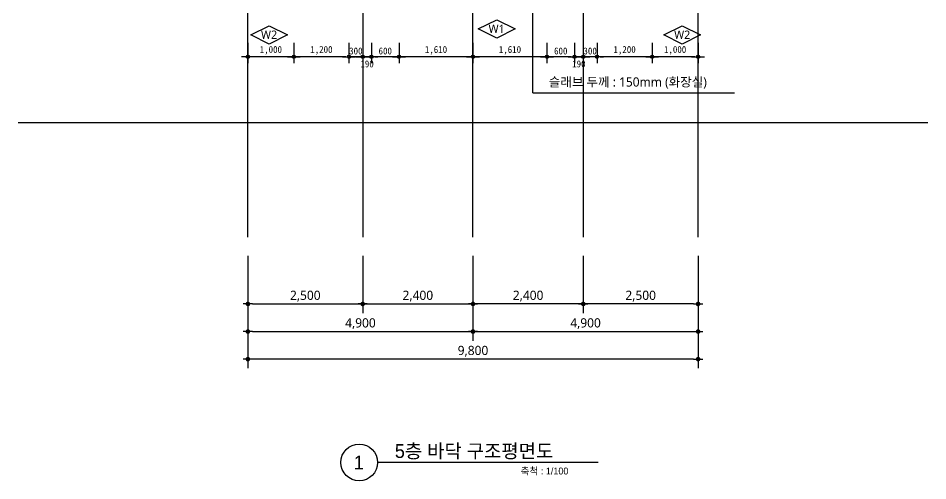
# Model space of a CAD drawing. Extents: x 4530 to 250084, y -28397 to -2308.
# Drawn here: x 176930 to 196730, y -27793 to -17730 of the extents above; entities that cross this region are included whole.
import ezdxf
from ezdxf.enums import TextEntityAlignment as Align

# ---------------------------------------------------------------- set-up
doc = ezdxf.new("R2010")
doc.units = 0
doc.header["$LTSCALE"] = 100
doc.header["$MEASUREMENT"] = 0
doc.header["$PDMODE"] = 34
doc.header["$PDSIZE"] = 3
doc.layers.get('0').update_dxf_attribs({"linetype": 'CONTINUOUS'})
doc.layers.get('Defpoints').update_dxf_attribs({"color": 171, "linetype": 'CONTINUOUS'})
for name, color, linetype in [('ASYM', 4, 'CONTINUOUS'), ('cen', 1, 'CONTINUOUS'), ('DIM', 1, 'CONTINUOUS'), ('S_SYM', 6, 'CONTINUOUS'), ('S_SYM(W)', 5, 'CONTINUOUS'), ('S_TXT(W)', 2, 'CONTINUOUS'), ('SDIM', 1, 'CONTINUOUS'), ('TEXT-02', 3, 'CONTINUOUS'), ('TITLE', 3, 'CONTINUOUS')]:
    doc.layers.add(name, color=color, linetype=linetype)
doc.styles.add('EUN-STYLE1', font='malgun.ttf')
doc.styles.add('HY울릉도M', font='')
doc.styles.get("Standard").update_dxf_attribs({"font": 'malgun.ttf'})
doc.styles.add('WL', font='')
doc.styles.add('돋움', font='')
doc.styles.get('HY울릉도M').set_extended_font_data('HY울릉도M')
doc.styles.get('WL').set_extended_font_data('Dotum')
doc.styles.get('돋움').set_extended_font_data('DotumChe')
doc.dimstyles.new('YenaA1-100', dxfattribs={"dimscale": 100, "dimtxt": 2, "dimasz": 1, "dimexe": 2, "dimexo": 3, "dimgap": 0.5, "dimtad": 1, "dimdec": 0, "dimzin": 9, "dimlunit": 6, "dimtxsty": 'STANDARD', "dimblk": 'dots', "dimcen": 0, "dimclrt": 3, "dimadec": 0, "dimazin": 0, "dimtm": 1e-09, "dimtfac": 1, "dimtdec": 0, "dimtix": 1, "dimtmove": 2, "dimatfit": 3, "dimldrblk": 'dots', "dimfxl": 1, "dimtolj": 1, "dimtzin": 0, "dimarcsym": 0})
doc.dimstyles.new('YenaA3-100-S', dxfattribs={"dimscale": 200, "dimtxt": 3, "dimasz": 0.75, "dimexe": 1.4, "dimexo": 3, "dimgap": 0.5, "dimtad": 1, "dimdec": 0, "dimdsep": 46, "dimlunit": 6, "dimtxsty": 'WL', "dimblk1": 'DIMDOT', "dimblk2": 'DIMDOT', "dimsah": 1, "dimcen": 2.5, "dimdle": 2, "dimclrd": 256, "dimclre": 256, "dimclrt": 4, "dimadec": 0, "dimazin": 0, "dimtfac": 8, "dimtdec": 0, "dimtix": 1, "dimtmove": 2, "dimatfit": 3, "dimldrblk": 'DIMDOT', "dimfxl": 1, "dimtolj": 1, "dimtzin": 0, "dimarcsym": 0})

# ---------------------------------------------------------------- blocks, each defined once
blk = doc.blocks.new('SYM(W)')
at = {"layer": 'S_SYM', "color": 5, "elevation": 0}
blk.add_lwpolyline([(160, 0), (0, -320), (-160, 0), (0, 320)], close=True, dxfattribs=at)
blk = doc.blocks.new('dots')
blk.add_line((-1, 0), (1, 0))
at = {"const_width": 0.5}
blk.add_lwpolyline([(-0.25, 0, 1), (0.25, 0, 1)], format="xyb", close=True, dxfattribs=at)
blk = doc.blocks.new('*D197')
at = {"layer": 'Defpoints', "color": 0, "transparency": 16777216}
for p in [(181930, -22596), (191730, -22596), (181930, -25146)]:
    blk.add_point(p, dxfattribs=at)
at = {"layer": 'DIM', "color": 0, "lineweight": -2, "transparency": 16777216}
for p, q in [((181930, -22896), (181930, -25346)), ((191730, -22896), (191730, -25346)), ((191630, -25146), (182030, -25146))]:
    blk.add_line(p, q, dxfattribs=at)
at = {"layer": 'DIM', "color": 0, "lineweight": -2, "transparency": 16777216, "xscale": 100, "yscale": 100, "zscale": 100, "rotation": 180}
blk.add_blockref('dots', (181930, -25146), dxfattribs=at)
at = {"layer": 'DIM', "color": 0, "lineweight": -2, "transparency": 16777216, "xscale": 100, "yscale": 100, "zscale": 100}
blk.add_blockref('dots', (191730, -25146), dxfattribs=at)
at = {"layer": 'DIM', "color": 3, "transparency": 16777216, "insert": (186830, -24975), "char_height": 200, "attachment_point": 5}
blk.add_mtext('\\A1;9,800', dxfattribs=at)
blk = doc.blocks.new('*D198')
at = {"layer": 'Defpoints', "color": 0, "transparency": 16777216}
for p in [(181930, -22596), (186830, -22596), (186830, -24546)]:
    blk.add_point(p, dxfattribs=at)
at = {"layer": 'DIM', "color": 0, "lineweight": -2, "transparency": 16777216}
for p, q in [((181930, -22896), (181930, -24746)), ((186830, -22896), (186830, -24746)), ((182030, -24546), (186730, -24546))]:
    blk.add_line(p, q, dxfattribs=at)
at = {"layer": 'DIM', "color": 0, "lineweight": -2, "transparency": 16777216, "xscale": 100, "yscale": 100, "zscale": 100, "rotation": 180}
blk.add_blockref('dots', (181930, -24546), dxfattribs=at)
at = {"layer": 'DIM', "color": 0, "lineweight": -2, "transparency": 16777216, "xscale": 100, "yscale": 100, "zscale": 100}
blk.add_blockref('dots', (186830, -24546), dxfattribs=at)
at = {"layer": 'DIM', "color": 3, "transparency": 16777216, "insert": (184380, -24375), "char_height": 200, "attachment_point": 5}
blk.add_mtext('\\A1;4,900', dxfattribs=at)
blk = doc.blocks.new('*D199')
at = {"layer": 'Defpoints', "color": 0, "transparency": 16777216}
for p in [(186830, -22596), (191730, -22596), (191730, -24546)]:
    blk.add_point(p, dxfattribs=at)
at = {"layer": 'DIM', "color": 0, "lineweight": -2, "transparency": 16777216}
for p, q in [((186830, -22896), (186830, -24746)), ((191730, -22896), (191730, -24746)), ((186930, -24546), (191630, -24546))]:
    blk.add_line(p, q, dxfattribs=at)
at = {"layer": 'DIM', "color": 0, "lineweight": -2, "transparency": 16777216, "xscale": 100, "yscale": 100, "zscale": 100, "rotation": 180}
blk.add_blockref('dots', (186830, -24546), dxfattribs=at)
at = {"layer": 'DIM', "color": 0, "lineweight": -2, "transparency": 16777216, "xscale": 100, "yscale": 100, "zscale": 100}
blk.add_blockref('dots', (191730, -24546), dxfattribs=at)
at = {"layer": 'DIM', "color": 3, "transparency": 16777216, "insert": (189280, -24375), "char_height": 200, "attachment_point": 5}
blk.add_mtext('\\A1;4,900', dxfattribs=at)
blk = doc.blocks.new('*D88')
at = {"layer": 'Defpoints', "color": 0, "transparency": 16777216}
for p in [(181930, -22596), (184430, -22596), (184430, -23946)]:
    blk.add_point(p, dxfattribs=at)
at = {"layer": 'DIM', "color": 0, "lineweight": -2, "transparency": 16777216}
for p, q in [((181930, -22896), (181930, -24146)), ((184430, -22896), (184430, -24146)), ((182030, -23946), (184330, -23946))]:
    blk.add_line(p, q, dxfattribs=at)
at = {"layer": 'DIM', "color": 0, "lineweight": -2, "transparency": 16777216, "xscale": 100, "yscale": 100, "zscale": 100, "rotation": 180}
blk.add_blockref('dots', (181930, -23946), dxfattribs=at)
at = {"layer": 'DIM', "color": 0, "lineweight": -2, "transparency": 16777216, "xscale": 100, "yscale": 100, "zscale": 100}
blk.add_blockref('dots', (184430, -23946), dxfattribs=at)
at = {"layer": 'DIM', "color": 3, "transparency": 16777216, "insert": (183180, -23775), "char_height": 200, "attachment_point": 5}
blk.add_mtext('\\A1;2,500', dxfattribs=at)
blk = doc.blocks.new('*D89')
at = {"layer": 'Defpoints', "color": 0, "transparency": 16777216}
for p in [(184430, -22596), (186830, -22596), (186830, -23946)]:
    blk.add_point(p, dxfattribs=at)
at = {"layer": 'DIM', "color": 0, "lineweight": -2, "transparency": 16777216}
for p, q in [((184430, -22896), (184430, -24146)), ((186830, -22896), (186830, -24146)), ((184530, -23946), (186730, -23946))]:
    blk.add_line(p, q, dxfattribs=at)
at = {"layer": 'DIM', "color": 0, "lineweight": -2, "transparency": 16777216, "xscale": 100, "yscale": 100, "zscale": 100, "rotation": 180}
blk.add_blockref('dots', (184430, -23946), dxfattribs=at)
at = {"layer": 'DIM', "color": 0, "lineweight": -2, "transparency": 16777216, "xscale": 100, "yscale": 100, "zscale": 100}
blk.add_blockref('dots', (186830, -23946), dxfattribs=at)
at = {"layer": 'DIM', "color": 3, "transparency": 16777216, "insert": (185630, -23775), "char_height": 200, "attachment_point": 5}
blk.add_mtext('\\A1;2,400', dxfattribs=at)
blk = doc.blocks.new('*D90')
at = {"layer": 'Defpoints', "color": 0, "transparency": 16777216}
for p in [(189230, -22596), (191730, -22596), (189230, -23946)]:
    blk.add_point(p, dxfattribs=at)
at = {"layer": 'DIM', "color": 0, "lineweight": -2, "transparency": 16777216}
for p, q in [((189230, -22896), (189230, -24146)), ((191730, -22896), (191730, -24146)), ((191630, -23946), (189330, -23946))]:
    blk.add_line(p, q, dxfattribs=at)
at = {"layer": 'DIM', "color": 0, "lineweight": -2, "transparency": 16777216, "xscale": 100, "yscale": 100, "zscale": 100, "rotation": 180}
blk.add_blockref('dots', (189230, -23946), dxfattribs=at)
at = {"layer": 'DIM', "color": 0, "lineweight": -2, "transparency": 16777216, "xscale": 100, "yscale": 100, "zscale": 100}
blk.add_blockref('dots', (191730, -23946), dxfattribs=at)
at = {"layer": 'DIM', "color": 3, "transparency": 16777216, "insert": (190480, -23775), "char_height": 200, "attachment_point": 5}
blk.add_mtext('\\A1;2,500', dxfattribs=at)
blk = doc.blocks.new('*D91')
at = {"layer": 'Defpoints', "color": 0, "transparency": 16777216}
for p in [(186830, -22596), (189230, -22596), (186830, -23946)]:
    blk.add_point(p, dxfattribs=at)
at = {"layer": 'DIM', "color": 0, "lineweight": -2, "transparency": 16777216}
for p, q in [((186830, -22896), (186830, -24146)), ((189230, -22896), (189230, -24146)), ((189130, -23946), (186930, -23946))]:
    blk.add_line(p, q, dxfattribs=at)
at = {"layer": 'DIM', "color": 0, "lineweight": -2, "transparency": 16777216, "xscale": 100, "yscale": 100, "zscale": 100, "rotation": 180}
blk.add_blockref('dots', (186830, -23946), dxfattribs=at)
at = {"layer": 'DIM', "color": 0, "lineweight": -2, "transparency": 16777216, "xscale": 100, "yscale": 100, "zscale": 100}
blk.add_blockref('dots', (189230, -23946), dxfattribs=at)
at = {"layer": 'DIM', "color": 3, "transparency": 16777216, "insert": (188030, -23775), "char_height": 200, "attachment_point": 5}
blk.add_mtext('\\A1;2,400', dxfattribs=at)
blk = doc.blocks.new('DIMDOT')
at = {"linetype": 'Continuous'}
blk.add_line((-2, 0), (2, 0), dxfattribs=at)
for radius in [0.5, 0.25]:
    blk.add_circle((0, 0), radius, dxfattribs=at)
blk = doc.blocks.new('*D291')
at = {"layer": 'Defpoints', "color": 0, "transparency": 16777216}
for p in [(181930, -17969), (182930, -17969), (181930, -18569)]:
    blk.add_point(p, dxfattribs=at)
at = {"layer": 'SDIM', "lineweight": -2, "transparency": 16777216}
for p, q in [((181930, -18269), (181930, -18709)), ((182930, -18269), (182930, -18709)), ((182860, -18569), (182000, -18569))]:
    blk.add_line(p, q, dxfattribs=at)
at = {"layer": 'SDIM', "lineweight": -2, "transparency": 16777216, "xscale": 70, "yscale": 70, "zscale": 70, "rotation": 180}
blk.add_blockref('DIMDOT', (181930, -18569), dxfattribs=at)
at = {"layer": 'SDIM', "lineweight": -2, "transparency": 16777216, "xscale": 70, "yscale": 70, "zscale": 70}
blk.add_blockref('DIMDOT', (182930, -18569), dxfattribs=at)
at = {"layer": 'SDIM', "color": 4, "transparency": 16777216, "insert": (182430, -18429), "char_height": 150, "attachment_point": 5, "style": '돋움'}
blk.add_mtext('\\A1;1,000', dxfattribs=at)
blk = doc.blocks.new('*D292')
at = {"layer": 'Defpoints', "color": 0, "transparency": 16777216}
for p in [(184430, -17969), (184620, -17969), (184430, -18569)]:
    blk.add_point(p, dxfattribs=at)
at = {"layer": 'SDIM', "lineweight": -2, "transparency": 16777216}
for p, q in [((184430, -18269), (184430, -18709)), ((184620, -18269), (184620, -18709)), ((184360, -18569), (184290, -18569)), ((184620, -18569), (184430, -18569)), ((184690, -18569), (184760, -18569))]:
    blk.add_line(p, q, dxfattribs=at)
at = {"layer": 'SDIM', "lineweight": -2, "transparency": 16777216, "xscale": 70, "yscale": 70, "zscale": 70}
blk.add_blockref('DIMDOT', (184430, -18569), dxfattribs=at)
at = {"layer": 'SDIM', "lineweight": -2, "transparency": 16777216, "xscale": 70, "yscale": 70, "zscale": 70, "rotation": 180}
blk.add_blockref('DIMDOT', (184620, -18569), dxfattribs=at)
at = {"layer": 'SDIM', "color": 4, "transparency": 16777216, "insert": (184525, -18724), "char_height": 150, "attachment_point": 5, "style": '돋움'}
blk.add_mtext('\\A1;190', dxfattribs=at)
blk = doc.blocks.new('*D293')
at = {"layer": 'Defpoints', "color": 0, "transparency": 16777216}
for p in [(184620, -17969), (185220, -17969), (184620, -18569)]:
    blk.add_point(p, dxfattribs=at)
at = {"layer": 'SDIM', "lineweight": -2, "transparency": 16777216}
for p, q in [((184620, -18269), (184620, -18709)), ((185220, -18269), (185220, -18709)), ((185150, -18569), (184690, -18569))]:
    blk.add_line(p, q, dxfattribs=at)
at = {"layer": 'SDIM', "lineweight": -2, "transparency": 16777216, "xscale": 70, "yscale": 70, "zscale": 70, "rotation": 180}
blk.add_blockref('DIMDOT', (184620, -18569), dxfattribs=at)
at = {"layer": 'SDIM', "lineweight": -2, "transparency": 16777216, "xscale": 70, "yscale": 70, "zscale": 70}
blk.add_blockref('DIMDOT', (185220, -18569), dxfattribs=at)
at = {"layer": 'SDIM', "color": 4, "transparency": 16777216, "insert": (184920, -18444), "char_height": 150, "attachment_point": 5, "style": '돋움'}
blk.add_mtext('\\A1;600', dxfattribs=at)
blk = doc.blocks.new('*D294')
at = {"layer": 'Defpoints', "color": 0, "transparency": 16777216}
for p in [(185220, -17969), (186830, -17969), (185220, -18569)]:
    blk.add_point(p, dxfattribs=at)
at = {"layer": 'SDIM', "lineweight": -2, "transparency": 16777216}
for p, q in [((185220, -18269), (185220, -18709)), ((186830, -18269), (186830, -18709)), ((186760, -18569), (185290, -18569))]:
    blk.add_line(p, q, dxfattribs=at)
at = {"layer": 'SDIM', "lineweight": -2, "transparency": 16777216, "xscale": 70, "yscale": 70, "zscale": 70, "rotation": 180}
blk.add_blockref('DIMDOT', (185220, -18569), dxfattribs=at)
at = {"layer": 'SDIM', "lineweight": -2, "transparency": 16777216, "xscale": 70, "yscale": 70, "zscale": 70}
blk.add_blockref('DIMDOT', (186830, -18569), dxfattribs=at)
at = {"layer": 'SDIM', "color": 4, "transparency": 16777216, "insert": (186025, -18429), "char_height": 150, "attachment_point": 5, "style": '돋움'}
blk.add_mtext('\\A1;1,610', dxfattribs=at)
blk = doc.blocks.new('*D299')
at = {"layer": 'Defpoints', "color": 0, "transparency": 16777216}
for p in [(182930, -17969), (184130, -17969), (182930, -18569)]:
    blk.add_point(p, dxfattribs=at)
at = {"layer": 'SDIM', "lineweight": -2, "transparency": 16777216}
for p, q in [((182930, -18269), (182930, -18709)), ((184130, -18269), (184130, -18709)), ((184060, -18569), (183000, -18569))]:
    blk.add_line(p, q, dxfattribs=at)
at = {"layer": 'SDIM', "lineweight": -2, "transparency": 16777216, "xscale": 70, "yscale": 70, "zscale": 70, "rotation": 180}
blk.add_blockref('DIMDOT', (182930, -18569), dxfattribs=at)
at = {"layer": 'SDIM', "lineweight": -2, "transparency": 16777216, "xscale": 70, "yscale": 70, "zscale": 70}
blk.add_blockref('DIMDOT', (184130, -18569), dxfattribs=at)
at = {"layer": 'SDIM', "color": 4, "transparency": 16777216, "insert": (183530, -18429), "char_height": 150, "attachment_point": 5, "style": '돋움'}
blk.add_mtext('\\A1;1,200', dxfattribs=at)
blk = doc.blocks.new('*D300')
at = {"layer": 'Defpoints', "color": 0, "transparency": 16777216}
for p in [(184130, -17969), (184430, -17969), (184130, -18569)]:
    blk.add_point(p, dxfattribs=at)
at = {"layer": 'SDIM', "lineweight": -2, "transparency": 16777216}
for p, q in [((184130, -18269), (184130, -18709)), ((184430, -18269), (184430, -18709)), ((184060, -18569), (183990, -18569)), ((184430, -18569), (184130, -18569)), ((184500, -18569), (184570, -18569))]:
    blk.add_line(p, q, dxfattribs=at)
at = {"layer": 'SDIM', "lineweight": -2, "transparency": 16777216, "xscale": 70, "yscale": 70, "zscale": 70}
blk.add_blockref('DIMDOT', (184130, -18569), dxfattribs=at)
at = {"layer": 'SDIM', "lineweight": -2, "transparency": 16777216, "xscale": 70, "yscale": 70, "zscale": 70, "rotation": 180}
blk.add_blockref('DIMDOT', (184430, -18569), dxfattribs=at)
at = {"layer": 'SDIM', "color": 4, "transparency": 16777216, "insert": (184280, -18444), "char_height": 150, "attachment_point": 5, "style": '돋움'}
blk.add_mtext('\\A1;300', dxfattribs=at)
blk = doc.blocks.new('*D295')
at = {"layer": 'Defpoints', "color": 0, "transparency": 16777216}
for p in [(186830, -17969), (188440, -17969), (186830, -18569)]:
    blk.add_point(p, dxfattribs=at)
at = {"layer": 'SDIM', "lineweight": -2, "transparency": 16777216}
for p, q in [((186830, -18269), (186830, -18709)), ((188440, -18269), (188440, -18709)), ((188370, -18569), (186900, -18569))]:
    blk.add_line(p, q, dxfattribs=at)
at = {"layer": 'SDIM', "lineweight": -2, "transparency": 16777216, "xscale": 70, "yscale": 70, "zscale": 70, "rotation": 180}
blk.add_blockref('DIMDOT', (186830, -18569), dxfattribs=at)
at = {"layer": 'SDIM', "lineweight": -2, "transparency": 16777216, "xscale": 70, "yscale": 70, "zscale": 70}
blk.add_blockref('DIMDOT', (188440, -18569), dxfattribs=at)
at = {"layer": 'SDIM', "color": 4, "transparency": 16777216, "insert": (187635, -18429), "char_height": 150, "attachment_point": 5, "style": '돋움'}
blk.add_mtext('\\A1;1,610', dxfattribs=at)
blk = doc.blocks.new('*D296')
at = {"layer": 'Defpoints', "color": 0, "transparency": 16777216}
for p in [(188440, -17969), (189040, -17969), (188440, -18569)]:
    blk.add_point(p, dxfattribs=at)
at = {"layer": 'SDIM', "lineweight": -2, "transparency": 16777216}
for p, q in [((188440, -18269), (188440, -18709)), ((189040, -18269), (189040, -18709)), ((188970, -18569), (188510, -18569))]:
    blk.add_line(p, q, dxfattribs=at)
at = {"layer": 'SDIM', "lineweight": -2, "transparency": 16777216, "xscale": 70, "yscale": 70, "zscale": 70, "rotation": 180}
blk.add_blockref('DIMDOT', (188440, -18569), dxfattribs=at)
at = {"layer": 'SDIM', "lineweight": -2, "transparency": 16777216, "xscale": 70, "yscale": 70, "zscale": 70}
blk.add_blockref('DIMDOT', (189040, -18569), dxfattribs=at)
at = {"layer": 'SDIM', "color": 4, "transparency": 16777216, "insert": (188740, -18444), "char_height": 150, "attachment_point": 5, "style": '돋움'}
blk.add_mtext('\\A1;600', dxfattribs=at)
blk = doc.blocks.new('*D297')
at = {"layer": 'Defpoints', "color": 0, "transparency": 16777216}
for p in [(189040, -17969), (189230, -17969), (189040, -18569)]:
    blk.add_point(p, dxfattribs=at)
at = {"layer": 'SDIM', "lineweight": -2, "transparency": 16777216}
for p, q in [((189040, -18269), (189040, -18709)), ((189230, -18269), (189230, -18709)), ((188970, -18569), (188900, -18569)), ((189230, -18569), (189040, -18569)), ((189300, -18569), (189370, -18569))]:
    blk.add_line(p, q, dxfattribs=at)
at = {"layer": 'SDIM', "lineweight": -2, "transparency": 16777216, "xscale": 70, "yscale": 70, "zscale": 70}
blk.add_blockref('DIMDOT', (189040, -18569), dxfattribs=at)
at = {"layer": 'SDIM', "lineweight": -2, "transparency": 16777216, "xscale": 70, "yscale": 70, "zscale": 70, "rotation": 180}
blk.add_blockref('DIMDOT', (189230, -18569), dxfattribs=at)
at = {"layer": 'SDIM', "color": 4, "transparency": 16777216, "insert": (189135, -18724), "char_height": 150, "attachment_point": 5, "style": '돋움'}
blk.add_mtext('\\A1;190', dxfattribs=at)
blk = doc.blocks.new('*D298')
at = {"layer": 'Defpoints', "color": 0, "transparency": 16777216}
for p in [(189530, -17969), (190730, -17969), (189530, -18569)]:
    blk.add_point(p, dxfattribs=at)
at = {"layer": 'SDIM', "lineweight": -2, "transparency": 16777216}
for p, q in [((189530, -18269), (189530, -18709)), ((190730, -18269), (190730, -18709)), ((190660, -18569), (189600, -18569))]:
    blk.add_line(p, q, dxfattribs=at)
at = {"layer": 'SDIM', "lineweight": -2, "transparency": 16777216, "xscale": 70, "yscale": 70, "zscale": 70, "rotation": 180}
blk.add_blockref('DIMDOT', (189530, -18569), dxfattribs=at)
at = {"layer": 'SDIM', "lineweight": -2, "transparency": 16777216, "xscale": 70, "yscale": 70, "zscale": 70}
blk.add_blockref('DIMDOT', (190730, -18569), dxfattribs=at)
at = {"layer": 'SDIM', "color": 4, "transparency": 16777216, "insert": (190130, -18429), "char_height": 150, "attachment_point": 5, "style": '돋움'}
blk.add_mtext('\\A1;1,200', dxfattribs=at)
blk = doc.blocks.new('*D301')
at = {"layer": 'Defpoints', "color": 0, "transparency": 16777216}
for p in [(190730, -17969), (191730, -17969), (190730, -18569)]:
    blk.add_point(p, dxfattribs=at)
at = {"layer": 'SDIM', "lineweight": -2, "transparency": 16777216}
for p, q in [((190730, -18269), (190730, -18709)), ((191730, -18269), (191730, -18709)), ((191660, -18569), (190800, -18569))]:
    blk.add_line(p, q, dxfattribs=at)
at = {"layer": 'SDIM', "lineweight": -2, "transparency": 16777216, "xscale": 70, "yscale": 70, "zscale": 70, "rotation": 180}
blk.add_blockref('DIMDOT', (190730, -18569), dxfattribs=at)
at = {"layer": 'SDIM', "lineweight": -2, "transparency": 16777216, "xscale": 70, "yscale": 70, "zscale": 70}
blk.add_blockref('DIMDOT', (191730, -18569), dxfattribs=at)
at = {"layer": 'SDIM', "color": 4, "transparency": 16777216, "insert": (191230, -18429), "char_height": 150, "attachment_point": 5, "style": '돋움'}
blk.add_mtext('\\A1;1,000', dxfattribs=at)
blk = doc.blocks.new('*D302')
at = {"layer": 'Defpoints', "color": 0, "transparency": 16777216}
for p in [(189230, -17969), (189530, -17969), (189230, -18569)]:
    blk.add_point(p, dxfattribs=at)
at = {"layer": 'SDIM', "lineweight": -2, "transparency": 16777216}
for p, q in [((189230, -18269), (189230, -18709)), ((189530, -18269), (189530, -18709)), ((189160, -18569), (189090, -18569)), ((189530, -18569), (189230, -18569)), ((189600, -18569), (189670, -18569))]:
    blk.add_line(p, q, dxfattribs=at)
at = {"layer": 'SDIM', "lineweight": -2, "transparency": 16777216, "xscale": 70, "yscale": 70, "zscale": 70}
blk.add_blockref('DIMDOT', (189230, -18569), dxfattribs=at)
at = {"layer": 'SDIM', "lineweight": -2, "transparency": 16777216, "xscale": 70, "yscale": 70, "zscale": 70, "rotation": 180}
blk.add_blockref('DIMDOT', (189530, -18569), dxfattribs=at)
at = {"layer": 'SDIM', "color": 4, "transparency": 16777216, "insert": (189380, -18444), "char_height": 150, "attachment_point": 5, "style": '돋움'}
blk.add_mtext('\\A1;300', dxfattribs=at)

msp = doc.modelspace()

# ---------------------------------------------------------------- linework, layer by layer
at = {"layer": 'ASYM', "color": 7}
msp.add_line((189556.2, -27392.7), (184754.1, -27392.7), dxfattribs=at)
msp.add_circle((184354.1, -27392.7), 400, dxfattribs=at)
at = {"layer": 'cen'}
for p, q in [((181930.2, -22495.5), (181930.2, -5895.5)), ((191730.2, -22495.5), (191730.2, -5895.5)), ((186830.2, -22495.5), (186830.2, -13695.5)), ((184430.2, -17595.5), (184430.2, -22495.5)), ((189230.2, -17595.5), (189230.2, -22495.5)), ((176930.2, -19995.5), (196730.2, -19995.5))]:
    msp.add_line(p, q, dxfattribs=at)
at = {"layer": 'S_SYM'}
for q in [(188132.6, -16768.4), (192523.5, -19355.7)]:
    msp.add_line((188132.6, -19355.7), q, dxfattribs=at)

# ---------------------------------------------------------------- block references
at = {"layer": 'S_SYM(W)', "xscale": 1.249999999998863, "yscale": 1.249999999998863, "zscale": 1.249999999998863, "rotation": 270}
for p in [(187345.4, -17963.9), (182391.4, -18093.1), (191385, -18093.1)]:
    msp.add_blockref('SYM(W)', p, dxfattribs=at)

# ---------------------------------------------------------------- texts
at = {"layer": 'S_TXT(W)', "style": 'EUN-STYLE1'}
for s, p in [('W2', (182391.4, -18088.8, 0)), ('W1', (187345.4, -17959.7, 0)), ('W2', (191385, -18088.8, 0))]:
    msp.add_text(s, height=180, dxfattribs=at).set_placement(p, align=Align.MIDDLE_CENTER)
at = {"layer": 'TEXT-02', "style": 'EUN-STYLE1'}
msp.add_text('슬래브 두께 : 150mm (화장실)', height=200, dxfattribs=at).set_placement((188481, -19116.3), align=Align.MIDDLE_LEFT)
at = {"layer": 'TITLE', "color": 4, "style": 'HY울릉도M'}
for s, p in [('5층 바닥 구조평면도', (185129.4, -27295.7)), ('1', (184235.2, -27546.1))]:
    msp.add_text(s, height=300, dxfattribs=at).set_placement(p)
msp.add_text('축척 : 1/100', height=150, dxfattribs=at).set_placement((188907.3, -27655.1), align=Align.RIGHT)

# ---------------------------------------------------------------- dimensions: what is measured, and where the dimension line sits
at = {"layer": 'DIM'}
for base, p1, p2, picture, middle in [((181930.2, -25145.5), (191730.2, -22595.5), (181930.2, -22595.5), '*D197', (186830.2, -24975.4)), ((186830.2, -23945.5), (189230.2, -22595.5), (186830.2, -22595.5), '*D91', (188030.2, -23775.4)), ((189230.2, -23945.5), (191730.2, -22595.5), (189230.2, -22595.5), '*D90', (190480.2, -23775.4))]:
    dim = msp.add_linear_dim(base=base, p1=p1, p2=p2, angle=180, dimstyle='YenaA1-100', dxfattribs=at)
    dim.commit()
    dim.dimension.update_dxf_attribs({"geometry": picture, "text_midpoint": middle})
for base, p1, p2, picture, middle in [((186830.2, -24545.5), (181930.2, -22595.5), (186830.2, -22595.5), '*D198', (184380.2, -24375.4)), ((184430.2, -23945.5), (181930.2, -22595.5), (184430.2, -22595.5), '*D88', (183180.2, -23775.4)), ((186830.2, -23945.5), (184430.2, -22595.5), (186830.2, -22595.5), '*D89', (185630.2, -23775.4)), ((191730.2, -24545.5), (186830.2, -22595.5), (191730.2, -22595.5), '*D199', (189280.2, -24375.4))]:
    dim = msp.add_linear_dim(base=base, p1=p1, p2=p2, dimstyle='YenaA1-100', dxfattribs=at)
    dim.commit()
    dim.dimension.update_dxf_attribs({"geometry": picture, "text_midpoint": middle})
at = {"layer": 'SDIM'}
for base, p1, p2, picture, middle in [((181930.2, -18568.6), (182930.2, -17968.6), (181930.2, -17968.6), '*D291', (182430.2, -18429.3)), ((182930.2, -18568.6), (184130.2, -17968.6), (182930.2, -17968.6), '*D299', (183530.2, -18429.3)), ((184130.2, -18568.6), (184430.2, -17968.6), (184130.2, -17968.6), '*D300', (184280.2, -18443.5)), ((184620.2, -18568.6), (185220.2, -17968.6), (184620.2, -17968.6), '*D293', (184920.2, -18443.5)), ((185220.2, -18568.6), (186830.2, -17968.6), (185220.2, -17968.6), '*D294', (186025.2, -18429.3)), ((186830.2, -18568.6), (188440.2, -17968.6), (186830.2, -17968.6), '*D295', (187635.2, -18429.3)), ((188440.2, -18568.6), (189040.2, -17968.6), (188440.2, -17968.6), '*D296', (188740.2, -18443.5)), ((189230.2, -18568.6), (189530.2, -17968.6), (189230.2, -17968.6), '*D302', (189380.2, -18443.5)), ((189530.2, -18568.6), (190730.2, -17968.6), (189530.2, -17968.6), '*D298', (190130.2, -18429.3)), ((190730.2, -18568.6), (191730.2, -17968.6), (190730.2, -17968.6), '*D301', (191230.2, -18429.3))]:
    dim = msp.add_linear_dim(base=base, p1=p1, p2=p2, angle=180, dimstyle='YenaA3-100-S', override={"dimscale": 100, "dimtxt": 1.5, "dimasz": 0.7, "dimlfac": 1, "dimtxsty": '돋움'}, dxfattribs=at)
    dim.commit()
    dim.dimension.update_dxf_attribs({"geometry": picture, "text_midpoint": middle})
for base, p1, p2, picture, middle in [((184430.2, -18568.6), (184620.2, -17968.6), (184430.2, -17968.6), '*D292', (184525.2, -18724.3)), ((189040.2, -18568.6), (189230.2, -17968.6), (189040.2, -17968.6), '*D297', (189135.2, -18724.3))]:
    dim = msp.add_linear_dim(base=base, p1=p1, p2=p2, angle=180, dimstyle='YenaA3-100-S', override={"dimscale": 100, "dimtxt": 1.5, "dimasz": 0.7, "dimlfac": 1, "dimtxsty": '돋움'}, dxfattribs=at)
    dim.commit()
    dim.dimension.update_dxf_attribs({"geometry": picture, "text_midpoint": middle, "dimtype": 160})

doc.saveas('drawing.dxf')
